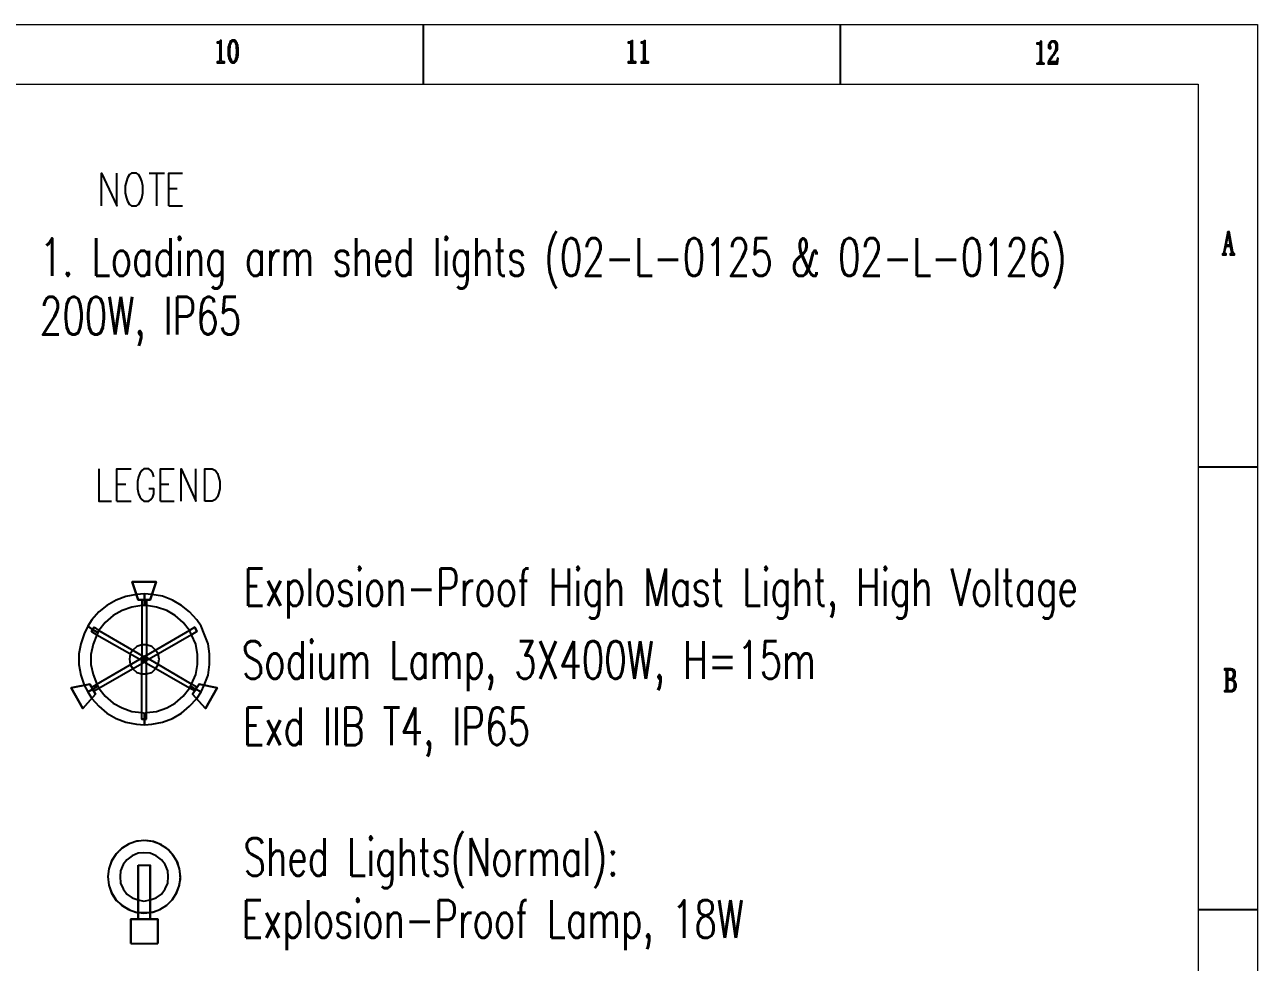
# Model space of a CAD drawing. Header units: inches. Extents: x 35 to 2894, y 23 to 617.
# Drawn here: x 668.2 to 875.1, y 459.4 to 616.8 of the extents above; entities that cross this region are included whole.
import ezdxf
from ezdxf.enums import TextEntityAlignment as Align

# ---------------------------------------------------------------- set-up
doc = ezdxf.new("R2010")
doc.units = ezdxf.units.IN
doc.header["$MEASUREMENT"] = 0
doc.layers.add('Layer 1', color=7, linetype='Continuous')
doc.layers.add('LGT1', color=7, linetype='Continuous')
doc.styles.add('HZTXT', font='simplexs.shx', dxfattribs={"width": 0.7, "bigfont": 'hztxt.shx'})

msp = doc.modelspace()

# ---------------------------------------------------------------- hatches: boundary and pattern name
at = {"layer": 'Layer 1'}
for points in [[(701.2, 614.22), (701.11, 614.22), (701.11, 614.14), (701.02, 614.05), (700.93, 613.96), (700.84, 613.96), (700.75, 613.87), (700.49, 613.87), (700.49, 613.78), (700.84, 613.78), (700.93, 613.69), (700.93, 610.67), (700.84, 610.67), (700.84, 610.58), (700.75, 610.58), (700.66, 610.58), (700.49, 610.58), (700.49, 610.4), (701.73, 610.4), (701.73, 610.58), (701.55, 610.58), (701.38, 610.58), (701.29, 610.67), (701.2, 610.76)], [(702.8, 614.05), (702.71, 614.05), (702.71, 613.96), (702.62, 613.87), (702.62, 613.69), (702.53, 613.6), (702.53, 613.51), (702.44, 613.42), (702.44, 613.16), (702.36, 613.07), (702.36, 611.56), (702.44, 611.38), (702.44, 611.29), (702.44, 611.11), (702.53, 611.02), (702.53, 610.93), (702.62, 610.84), (702.62, 610.76), (702.71, 610.67), (702.8, 610.58), (702.8, 610.49), (702.89, 610.49), (702.98, 610.4), (703.42, 610.4), (703.51, 610.49), (703.6, 610.58), (703.07, 610.58), (702.98, 610.67), (702.89, 610.76), (702.89, 610.84), (702.8, 611.02), (702.8, 611.11), (702.71, 611.2), (702.71, 611.56), (702.62, 611.65), (702.62, 612.89), (702.71, 612.98), (702.71, 613.42), (702.8, 613.51), (702.8, 613.69), (702.89, 613.87), (702.98, 613.96), (703.07, 614.05), (703.16, 614.05)], [(703.16, 614.22), (702.98, 614.22), (702.98, 614.14), (702.89, 614.14), (702.8, 614.05), (703.33, 614.05), (703.42, 613.96), (703.51, 613.96), (703.51, 613.87), (703.6, 613.69), (703.6, 613.6), (703.69, 613.51), (703.69, 612.8), (703.78, 612.71), (703.78, 612.62), (703.78, 612.45), (703.78, 611.91), (703.69, 611.82), (703.69, 611.29), (703.6, 611.2), (703.6, 611.02), (703.51, 610.84), (703.51, 610.76), (703.42, 610.67), (703.33, 610.58), (703.16, 610.58), (703.6, 610.58), (703.69, 610.67), (703.78, 610.76), (703.78, 610.93), (703.87, 611.02), (703.87, 611.2), (703.96, 611.29), (703.96, 611.56), (704.05, 611.65), (704.05, 612.98), (703.96, 613.07), (703.96, 613.42), (703.87, 613.51), (703.87, 613.69), (703.78, 613.78), (703.78, 613.87), (703.69, 613.96), (703.6, 614.05), (703.6, 614.14), (703.51, 614.14), (703.42, 614.22)], [(770.23, 614.22), (770.15, 614.14), (770.06, 614.05), (770.06, 613.96), (769.97, 613.96), (769.88, 613.96), (769.79, 613.87), (769.52, 613.87), (769.52, 613.78), (769.88, 613.78), (769.97, 613.69), (769.97, 610.58), (769.88, 610.58), (769.7, 610.58), (769.52, 610.58), (769.52, 610.4), (770.77, 610.4), (770.77, 610.58), (770.59, 610.58), (770.41, 610.58), (770.32, 610.67), (770.32, 610.76), (770.23, 610.93)], [(772.37, 614.22), (772.28, 614.14), (772.19, 614.05), (772.19, 613.96), (772.1, 613.96), (772.01, 613.96), (771.92, 613.87), (771.66, 613.87), (771.66, 613.78), (772.01, 613.78), (772.1, 613.69), (772.1, 610.58), (772.01, 610.58), (771.83, 610.58), (771.66, 610.58), (771.66, 610.4), (772.9, 610.4), (772.9, 610.58), (772.72, 610.58), (772.55, 610.58), (772.46, 610.67), (772.46, 610.76), (772.37, 610.93)], [(838.91, 614.05), (838.82, 614.05), (838.73, 613.96), (838.65, 613.87), (838.65, 613.78), (838.56, 613.78), (838.47, 613.69), (838.11, 613.69), (838.11, 613.6), (838.47, 613.6), (838.56, 613.51), (838.65, 613.34), (838.65, 610.67), (838.56, 610.49), (838.56, 610.4), (838.47, 610.4), (838.38, 610.4), (838.29, 610.31), (838.11, 610.31), (838.11, 610.22), (839.36, 610.22), (839.36, 610.31), (839.18, 610.31), (839.09, 610.4), (838.91, 610.4), (838.91, 610.49)], [(840.87, 614.05), (840.6, 614.05), (840.51, 613.96), (840.43, 613.96), (840.78, 613.96), (840.87, 613.96), (840.96, 613.87), (841.05, 613.87), (841.14, 613.78), (841.23, 613.69), (841.23, 613.6), (841.31, 613.42), (841.31, 612.8), (841.23, 612.71), (841.23, 612.45), (841.14, 612.36), (841.14, 612.27), (841.05, 612.18), (841.05, 612.09), (840.96, 612), (840.96, 611.91), (840.87, 611.82), (840.78, 611.73), (840.78, 611.65), (840.69, 611.56), (840.6, 611.47), (840.51, 611.38), (840.51, 611.29), (840.43, 611.2), (840.34, 611.11), (840.25, 611.02), (840.25, 610.93), (840.16, 610.84), (840.16, 610.76), (840.07, 610.67), (840.07, 610.58), (839.98, 610.49), (840.16, 610.58), (840.25, 610.58), (840.25, 610.67), (840.34, 610.76), (840.34, 610.84), (840.43, 610.93), (840.51, 611.11), (840.6, 611.2), (840.69, 611.29), (840.69, 611.38), (840.78, 611.47), (840.78, 611.56), (840.87, 611.65), (840.96, 611.73), (841.05, 611.82), (841.05, 611.91), (841.14, 612), (841.23, 612.09), (841.31, 612.18), (841.31, 612.27), (841.4, 612.36), (841.49, 612.45), (841.49, 612.53), (841.58, 612.62), (841.58, 613.51), (841.49, 613.6), (841.49, 613.69), (841.4, 613.78), (841.4, 613.87), (841.31, 613.87), (841.31, 613.96), (841.23, 613.96), (841.14, 614.05)], [(840.43, 613.96), (840.34, 613.87), (840.34, 613.78), (840.25, 613.78), (840.25, 613.69), (840.16, 613.6), (840.16, 613.51), (840.07, 613.42), (840.07, 612.89), (840.16, 612.8), (840.43, 612.8), (840.43, 612.89), (840.43, 613.07), (840.34, 613.16), (840.34, 613.42), (840.34, 613.51), (840.34, 613.6), (840.43, 613.69), (840.43, 613.78), (840.51, 613.78), (840.51, 613.87), (840.6, 613.87), (840.69, 613.96), (840.78, 613.96)], [(841.67, 611.2), (841.58, 611.2), (841.58, 611.11), (841.49, 611.02), (841.49, 610.76), (841.4, 610.67), (841.31, 610.58), (840.16, 610.58), (839.98, 610.49), (839.98, 610.22), (841.58, 610.22)], [(870.14, 582.02), (869.52, 578.64), (869.52, 578.46), (869.43, 578.46), (869.43, 578.37), (869.34, 578.37), (869.25, 578.37), (869.25, 578.2), (869.87, 578.2), (869.87, 578.37), (869.78, 578.37), (869.69, 578.46), (869.69, 578.82), (869.87, 579.62), (870.58, 579.62), (869.87, 579.8), (870.23, 581.66)], [(870.41, 582.11), (870.14, 582.02), (870.23, 581.66), (870.58, 579.8), (869.87, 579.8), (870.58, 579.62), (870.76, 578.64), (870.76, 578.37), (870.67, 578.37), (870.58, 578.37), (870.58, 578.2), (871.29, 578.2), (871.29, 578.37), (871.21, 578.37), (871.12, 578.46), (871.03, 578.64)], [(870.58, 508.72), (869.6, 508.72), (869.6, 508.54), (870.76, 508.54), (870.76, 508.45), (870.85, 508.45), (870.94, 508.36), (871.03, 508.36), (871.03, 508.27), (871.03, 508.18), (871.12, 508.09), (871.12, 507.56), (871.03, 507.47), (871.03, 507.29), (870.94, 507.2), (870.94, 507.11), (870.85, 507.11), (870.76, 507.03), (870.14, 507.03), (870.85, 506.94), (871.03, 507.03), (871.12, 507.03), (871.12, 507.11), (871.21, 507.2), (871.29, 507.2), (871.29, 507.29), (871.29, 507.38), (871.38, 507.47), (871.38, 508.27), (871.29, 508.36), (871.29, 508.45), (871.21, 508.45), (871.21, 508.54), (871.12, 508.54), (871.03, 508.63), (870.85, 508.63), (870.67, 508.72)], [(869.78, 508.54), (869.87, 508.54), (869.87, 508.45), (869.87, 505.07), (869.78, 504.98), (870.32, 504.98), (870.23, 505.07), (870.14, 505.16), (870.14, 506.85), (870.58, 506.85), (871.03, 506.94), (870.85, 506.94), (870.14, 507.03), (870.14, 508.36), (870.23, 508.54), (870.49, 508.54)], [(871.03, 506.94), (870.58, 506.85), (870.85, 506.85), (870.85, 506.76), (870.94, 506.76), (871.03, 506.67), (871.12, 506.67), (871.12, 506.58), (871.12, 506.49), (871.21, 506.4), (871.21, 505.42), (871.12, 505.33), (871.12, 505.25), (871.03, 505.25), (871.03, 505.16), (870.94, 505.16), (870.85, 505.07), (870.76, 504.98), (869.6, 504.98), (869.6, 504.89), (870.94, 504.89), (871.03, 504.98), (871.12, 504.98), (871.21, 505.07), (871.29, 505.16), (871.38, 505.25), (871.47, 505.33), (871.47, 505.51), (871.56, 505.6), (871.56, 506.05), (871.47, 506.22), (871.47, 506.4), (871.38, 506.49), (871.38, 506.58), (871.29, 506.67), (871.21, 506.76), (871.12, 506.76), (871.12, 506.85)]]:
    msp.add_hatch(color=0, dxfattribs=at).paths.add_polyline_path(points)

# ---------------------------------------------------------------- linework, layer by layer
at = {"layer": 'Layer 1', "color": 5, "lineweight": 15}
msp.add_lwpolyline([(35.05, 616.81), (875.12, 616.81), (875.12, 22.8), (35.05, 22.8), (35.05, 616.81)], dxfattribs=at)
at = {"layer": 'Layer 1', "color": 0, "lineweight": -3}
for points in [[(735.09, 616.81), (735.09, 606.84)], [(805.11, 616.81), (805.11, 606.84)], [(701.2, 614.22), (701.11, 614.22), (701.11, 614.14), (701.02, 614.05), (700.93, 613.96), (700.84, 613.96), (700.75, 613.87), (700.49, 613.87), (700.49, 613.78), (700.84, 613.78), (700.93, 613.69), (700.93, 610.67), (700.84, 610.67), (700.84, 610.58), (700.75, 610.58), (700.66, 610.58), (700.49, 610.58), (700.49, 610.4), (701.73, 610.4), (701.73, 610.58), (701.55, 610.58), (701.38, 610.58), (701.29, 610.67), (701.2, 610.76), (701.2, 614.22)], [(702.8, 614.05), (702.71, 614.05), (702.71, 613.96), (702.62, 613.87), (702.62, 613.69), (702.53, 613.6), (702.53, 613.51), (702.44, 613.42), (702.44, 613.16), (702.36, 613.07), (702.36, 611.56), (702.44, 611.38), (702.44, 611.29), (702.44, 611.11), (702.53, 611.02), (702.53, 610.93), (702.62, 610.84), (702.62, 610.76), (702.71, 610.67), (702.8, 610.58), (702.8, 610.49), (702.89, 610.49), (702.98, 610.4), (703.42, 610.4), (703.51, 610.49), (703.6, 610.58), (703.07, 610.58), (702.98, 610.67), (702.89, 610.76), (702.89, 610.84), (702.8, 611.02), (702.8, 611.11), (702.71, 611.2), (702.71, 611.56), (702.62, 611.65), (702.62, 612.89), (702.71, 612.98), (702.71, 613.42), (702.8, 613.51), (702.8, 613.69), (702.89, 613.87), (702.98, 613.96), (703.07, 614.05), (703.16, 614.05), (702.8, 614.05)], [(703.16, 614.22), (702.98, 614.22), (702.98, 614.14), (702.89, 614.14), (702.8, 614.05), (703.33, 614.05), (703.42, 613.96), (703.51, 613.96), (703.51, 613.87), (703.6, 613.69), (703.6, 613.6), (703.69, 613.51), (703.69, 612.8), (703.78, 612.71), (703.78, 612.62), (703.78, 612.45), (703.78, 611.91), (703.69, 611.82), (703.69, 611.29), (703.6, 611.2), (703.6, 611.02), (703.51, 610.84), (703.51, 610.76), (703.42, 610.67), (703.33, 610.58), (703.16, 610.58), (703.6, 610.58), (703.69, 610.67), (703.78, 610.76), (703.78, 610.93), (703.87, 611.02), (703.87, 611.2), (703.96, 611.29), (703.96, 611.56), (704.05, 611.65), (704.05, 612.98), (703.96, 613.07), (703.96, 613.42), (703.87, 613.51), (703.87, 613.69), (703.78, 613.78), (703.78, 613.87), (703.69, 613.96), (703.6, 614.05), (703.6, 614.14), (703.51, 614.14), (703.42, 614.22), (703.16, 614.22)], [(770.23, 614.22), (770.15, 614.14), (770.06, 614.05), (770.06, 613.96), (769.97, 613.96), (769.88, 613.96), (769.79, 613.87), (769.52, 613.87), (769.52, 613.78), (769.88, 613.78), (769.97, 613.69), (769.97, 610.58), (769.88, 610.58), (769.7, 610.58), (769.52, 610.58), (769.52, 610.4), (770.77, 610.4), (770.77, 610.58), (770.59, 610.58), (770.41, 610.58), (770.32, 610.67), (770.32, 610.76), (770.23, 610.93), (770.23, 614.22)], [(772.37, 614.22), (772.28, 614.14), (772.19, 614.05), (772.19, 613.96), (772.1, 613.96), (772.01, 613.96), (771.92, 613.87), (771.66, 613.87), (771.66, 613.78), (772.01, 613.78), (772.1, 613.69), (772.1, 610.58), (772.01, 610.58), (771.83, 610.58), (771.66, 610.58), (771.66, 610.4), (772.9, 610.4), (772.9, 610.58), (772.72, 610.58), (772.55, 610.58), (772.46, 610.67), (772.46, 610.76), (772.37, 610.93), (772.37, 614.22)], [(838.91, 614.05), (838.82, 614.05), (838.73, 613.96), (838.65, 613.87), (838.65, 613.78), (838.56, 613.78), (838.47, 613.69), (838.11, 613.69), (838.11, 613.6), (838.47, 613.6), (838.56, 613.51), (838.65, 613.34), (838.65, 610.67), (838.56, 610.49), (838.56, 610.4), (838.47, 610.4), (838.38, 610.4), (838.29, 610.31), (838.11, 610.31), (838.11, 610.22), (839.36, 610.22), (839.36, 610.31), (839.18, 610.31), (839.09, 610.4), (838.91, 610.4), (838.91, 610.49), (838.91, 614.05)], [(840.87, 614.05), (840.6, 614.05), (840.51, 613.96), (840.43, 613.96), (840.78, 613.96), (840.87, 613.96), (840.96, 613.87), (841.05, 613.87), (841.14, 613.78), (841.23, 613.69), (841.23, 613.6), (841.31, 613.42), (841.31, 612.8), (841.23, 612.71), (841.23, 612.45), (841.14, 612.36), (841.14, 612.27), (841.05, 612.18), (841.05, 612.09), (840.96, 612), (840.96, 611.91), (840.87, 611.82), (840.78, 611.73), (840.78, 611.65), (840.69, 611.56), (840.6, 611.47), (840.51, 611.38), (840.51, 611.29), (840.43, 611.2), (840.34, 611.11), (840.25, 611.02), (840.25, 610.93), (840.16, 610.84), (840.16, 610.76), (840.07, 610.67), (840.07, 610.58), (839.98, 610.49), (840.16, 610.58), (840.25, 610.58), (840.25, 610.67), (840.34, 610.76), (840.34, 610.84), (840.43, 610.93), (840.51, 611.11), (840.6, 611.2), (840.69, 611.29), (840.69, 611.38), (840.78, 611.47), (840.78, 611.56), (840.87, 611.65), (840.96, 611.73), (841.05, 611.82), (841.05, 611.91), (841.14, 612), (841.23, 612.09), (841.31, 612.18), (841.31, 612.27), (841.4, 612.36), (841.49, 612.45), (841.49, 612.53), (841.58, 612.62), (841.58, 613.51), (841.49, 613.6), (841.49, 613.69), (841.4, 613.78), (841.4, 613.87), (841.31, 613.87), (841.31, 613.96), (841.23, 613.96), (841.14, 614.05), (840.87, 614.05)], [(840.43, 613.96), (840.34, 613.87), (840.34, 613.78), (840.25, 613.78), (840.25, 613.69), (840.16, 613.6), (840.16, 613.51), (840.07, 613.42), (840.07, 612.89), (840.16, 612.8), (840.43, 612.8), (840.43, 612.89), (840.43, 613.07), (840.34, 613.16), (840.34, 613.42), (840.34, 613.51), (840.34, 613.6), (840.43, 613.69), (840.43, 613.78), (840.51, 613.78), (840.51, 613.87), (840.6, 613.87), (840.69, 613.96), (840.78, 613.96), (840.43, 613.96)], [(841.67, 611.2), (841.58, 611.2), (841.58, 611.11), (841.49, 611.02), (841.49, 610.76), (841.4, 610.67), (841.31, 610.58), (840.16, 610.58), (839.98, 610.49), (839.98, 610.22), (841.58, 610.22), (841.67, 611.2)], [(681.08, 586.38), (681.08, 591.89), (683.66, 586.38), (683.66, 591.89)], [(686.15, 591.89), (685.79, 591.63), (685.44, 591.09), (685.26, 590.56), (685.08, 589.76), (685.08, 588.51), (685.26, 587.71), (685.44, 587.18), (685.79, 586.64), (686.15, 586.38), (686.95, 586.38), (687.31, 586.64), (687.66, 587.18), (687.84, 587.71), (688.02, 588.51), (688.02, 589.76), (687.84, 590.56), (687.66, 591.09), (687.31, 591.63), (686.95, 591.89), (686.15, 591.89)], [(689.09, 591.89), (691.66, 591.89)], [(690.33, 591.89), (690.33, 586.38)], [(692.38, 586.38), (692.38, 591.89), (694.69, 591.89)], [(692.38, 589.31), (693.8, 589.31)], [(692.38, 586.38), (694.69, 586.38)], [(870.14, 582.02), (869.52, 578.64), (869.52, 578.46), (869.43, 578.46), (869.43, 578.37), (869.34, 578.37), (869.25, 578.37), (869.25, 578.2), (869.87, 578.2), (869.87, 578.37), (869.78, 578.37), (869.69, 578.46), (869.69, 578.82), (869.87, 579.62), (870.58, 579.62), (869.87, 579.8), (870.23, 581.66), (870.14, 582.02)], [(870.41, 582.11), (870.14, 582.02), (870.23, 581.66), (870.58, 579.8), (869.87, 579.8), (870.58, 579.62), (870.76, 578.64), (870.76, 578.37), (870.67, 578.37), (870.58, 578.37), (870.58, 578.2), (871.29, 578.2), (871.29, 578.37), (871.21, 578.37), (871.12, 578.46), (871.03, 578.64), (870.41, 582.11)], [(680.65, 542.26), (680.65, 536.83), (682.78, 536.83)], [(683.67, 536.83), (683.67, 542.26), (686.08, 542.26)], [(689.9, 540.93), (689.72, 541.46), (689.37, 541.99), (689.01, 542.26), (688.21, 542.26), (687.85, 541.99), (687.5, 541.46), (687.32, 540.93), (687.14, 540.13), (687.14, 538.88), (687.32, 538.08), (687.5, 537.55), (687.85, 537.1), (688.21, 536.83), (689.01, 536.83), (689.37, 537.1), (689.72, 537.55), (689.9, 538.08), (689.9, 538.88), (689.01, 538.88)], [(690.97, 536.83), (690.97, 542.26), (693.28, 542.26)], [(694.44, 536.83), (694.44, 542.26), (696.93, 536.83), (696.93, 542.26)], [(698.44, 536.83), (698.44, 542.26), (699.69, 542.26), (700.22, 541.99), (700.58, 541.46), (700.75, 540.93), (700.93, 540.13), (700.93, 538.88), (700.75, 538.08), (700.58, 537.55), (700.22, 537.1), (699.69, 536.83), (698.44, 536.83)], [(865.16, 542.61), (875.12, 542.61)], [(683.67, 539.68), (685.19, 539.68)], [(690.97, 539.68), (692.39, 539.68)], [(683.67, 536.83), (686.08, 536.83)], [(690.97, 536.83), (693.28, 536.83)], [(870.58, 508.72), (869.6, 508.72), (869.6, 508.54), (870.76, 508.54), (870.76, 508.45), (870.85, 508.45), (870.94, 508.36), (871.03, 508.36), (871.03, 508.27), (871.03, 508.18), (871.12, 508.09), (871.12, 507.56), (871.03, 507.47), (871.03, 507.29), (870.94, 507.2), (870.94, 507.11), (870.85, 507.11), (870.76, 507.03), (870.14, 507.03), (870.85, 506.94), (871.03, 507.03), (871.12, 507.03), (871.12, 507.11), (871.21, 507.2), (871.29, 507.2), (871.29, 507.29), (871.29, 507.38), (871.38, 507.47), (871.38, 508.27), (871.29, 508.36), (871.29, 508.45), (871.21, 508.45), (871.21, 508.54), (871.12, 508.54), (871.03, 508.63), (870.85, 508.63), (870.67, 508.72), (870.58, 508.72)], [(869.78, 508.54), (869.87, 508.54), (869.87, 508.45), (869.87, 505.07), (869.78, 504.98), (870.32, 504.98), (870.23, 505.07), (870.14, 505.16), (870.14, 506.85), (870.58, 506.85), (871.03, 506.94), (870.85, 506.94), (870.14, 507.03), (870.14, 508.36), (870.23, 508.54), (870.49, 508.54), (869.78, 508.54)], [(871.03, 506.94), (870.58, 506.85), (870.85, 506.85), (870.85, 506.76), (870.94, 506.76), (871.03, 506.67), (871.12, 506.67), (871.12, 506.58), (871.12, 506.49), (871.21, 506.4), (871.21, 505.42), (871.12, 505.33), (871.12, 505.25), (871.03, 505.25), (871.03, 505.16), (870.94, 505.16), (870.85, 505.07), (870.76, 504.98), (869.6, 504.98), (869.6, 504.89), (870.94, 504.89), (871.03, 504.98), (871.12, 504.98), (871.21, 505.07), (871.29, 505.16), (871.38, 505.25), (871.47, 505.33), (871.47, 505.51), (871.56, 505.6), (871.56, 506.05), (871.47, 506.22), (871.47, 506.4), (871.38, 506.49), (871.38, 506.58), (871.29, 506.67), (871.21, 506.76), (871.12, 506.76), (871.12, 506.85), (871.03, 506.94)], [(865.16, 468.33), (875.12, 468.33)]]:
    msp.add_lwpolyline(points, dxfattribs=at)
at = {"layer": 'Layer 1', "lineweight": 0}
for points in [[(701.2, 614.22), (701.11, 614.22), (701.11, 614.14), (701.02, 614.05), (700.93, 613.96), (700.84, 613.96), (700.75, 613.87), (700.49, 613.87), (700.49, 613.78), (700.84, 613.78), (700.93, 613.69), (700.93, 610.67), (700.84, 610.67), (700.84, 610.58), (700.75, 610.58), (700.66, 610.58), (700.49, 610.58), (700.49, 610.4), (701.73, 610.4), (701.73, 610.58), (701.55, 610.58), (701.38, 610.58), (701.29, 610.67), (701.2, 610.76), (701.2, 614.22)], [(702.8, 614.05), (702.71, 614.05), (702.71, 613.96), (702.62, 613.87), (702.62, 613.69), (702.53, 613.6), (702.53, 613.51), (702.44, 613.42), (702.44, 613.16), (702.36, 613.07), (702.36, 611.56), (702.44, 611.38), (702.44, 611.29), (702.44, 611.11), (702.53, 611.02), (702.53, 610.93), (702.62, 610.84), (702.62, 610.76), (702.71, 610.67), (702.8, 610.58), (702.8, 610.49), (702.89, 610.49), (702.98, 610.4), (703.42, 610.4), (703.51, 610.49), (703.6, 610.58), (703.07, 610.58), (702.98, 610.67), (702.89, 610.76), (702.89, 610.84), (702.8, 611.02), (702.8, 611.11), (702.71, 611.2), (702.71, 611.56), (702.62, 611.65), (702.62, 612.89), (702.71, 612.98), (702.71, 613.42), (702.8, 613.51), (702.8, 613.69), (702.89, 613.87), (702.98, 613.96), (703.07, 614.05), (703.16, 614.05), (702.8, 614.05)], [(703.16, 614.22), (702.98, 614.22), (702.98, 614.14), (702.89, 614.14), (702.8, 614.05), (703.33, 614.05), (703.42, 613.96), (703.51, 613.96), (703.51, 613.87), (703.6, 613.69), (703.6, 613.6), (703.69, 613.51), (703.69, 612.8), (703.78, 612.71), (703.78, 612.62), (703.78, 612.45), (703.78, 611.91), (703.69, 611.82), (703.69, 611.29), (703.6, 611.2), (703.6, 611.02), (703.51, 610.84), (703.51, 610.76), (703.42, 610.67), (703.33, 610.58), (703.16, 610.58), (703.6, 610.58), (703.69, 610.67), (703.78, 610.76), (703.78, 610.93), (703.87, 611.02), (703.87, 611.2), (703.96, 611.29), (703.96, 611.56), (704.05, 611.65), (704.05, 612.98), (703.96, 613.07), (703.96, 613.42), (703.87, 613.51), (703.87, 613.69), (703.78, 613.78), (703.78, 613.87), (703.69, 613.96), (703.6, 614.05), (703.6, 614.14), (703.51, 614.14), (703.42, 614.22), (703.16, 614.22)], [(770.23, 614.22), (770.15, 614.14), (770.06, 614.05), (770.06, 613.96), (769.97, 613.96), (769.88, 613.96), (769.79, 613.87), (769.52, 613.87), (769.52, 613.78), (769.88, 613.78), (769.97, 613.69), (769.97, 610.58), (769.88, 610.58), (769.7, 610.58), (769.52, 610.58), (769.52, 610.4), (770.77, 610.4), (770.77, 610.58), (770.59, 610.58), (770.41, 610.58), (770.32, 610.67), (770.32, 610.76), (770.23, 610.93), (770.23, 614.22)], [(772.37, 614.22), (772.28, 614.14), (772.19, 614.05), (772.19, 613.96), (772.1, 613.96), (772.01, 613.96), (771.92, 613.87), (771.66, 613.87), (771.66, 613.78), (772.01, 613.78), (772.1, 613.69), (772.1, 610.58), (772.01, 610.58), (771.83, 610.58), (771.66, 610.58), (771.66, 610.4), (772.9, 610.4), (772.9, 610.58), (772.72, 610.58), (772.55, 610.58), (772.46, 610.67), (772.46, 610.76), (772.37, 610.93), (772.37, 614.22)], [(838.91, 614.05), (838.82, 614.05), (838.73, 613.96), (838.65, 613.87), (838.65, 613.78), (838.56, 613.78), (838.47, 613.69), (838.11, 613.69), (838.11, 613.6), (838.47, 613.6), (838.56, 613.51), (838.65, 613.34), (838.65, 610.67), (838.56, 610.49), (838.56, 610.4), (838.47, 610.4), (838.38, 610.4), (838.29, 610.31), (838.11, 610.31), (838.11, 610.22), (839.36, 610.22), (839.36, 610.31), (839.18, 610.31), (839.09, 610.4), (838.91, 610.4), (838.91, 610.49), (838.91, 614.05)], [(840.87, 614.05), (840.6, 614.05), (840.51, 613.96), (840.43, 613.96), (840.78, 613.96), (840.87, 613.96), (840.96, 613.87), (841.05, 613.87), (841.14, 613.78), (841.23, 613.69), (841.23, 613.6), (841.31, 613.42), (841.31, 612.8), (841.23, 612.71), (841.23, 612.45), (841.14, 612.36), (841.14, 612.27), (841.05, 612.18), (841.05, 612.09), (840.96, 612), (840.96, 611.91), (840.87, 611.82), (840.78, 611.73), (840.78, 611.65), (840.69, 611.56), (840.6, 611.47), (840.51, 611.38), (840.51, 611.29), (840.43, 611.2), (840.34, 611.11), (840.25, 611.02), (840.25, 610.93), (840.16, 610.84), (840.16, 610.76), (840.07, 610.67), (840.07, 610.58), (839.98, 610.49), (840.16, 610.58), (840.25, 610.58), (840.25, 610.67), (840.34, 610.76), (840.34, 610.84), (840.43, 610.93), (840.51, 611.11), (840.6, 611.2), (840.69, 611.29), (840.69, 611.38), (840.78, 611.47), (840.78, 611.56), (840.87, 611.65), (840.96, 611.73), (841.05, 611.82), (841.05, 611.91), (841.14, 612), (841.23, 612.09), (841.31, 612.18), (841.31, 612.27), (841.4, 612.36), (841.49, 612.45), (841.49, 612.53), (841.58, 612.62), (841.58, 613.51), (841.49, 613.6), (841.49, 613.69), (841.4, 613.78), (841.4, 613.87), (841.31, 613.87), (841.31, 613.96), (841.23, 613.96), (841.14, 614.05), (840.87, 614.05)], [(840.43, 613.96), (840.34, 613.87), (840.34, 613.78), (840.25, 613.78), (840.25, 613.69), (840.16, 613.6), (840.16, 613.51), (840.07, 613.42), (840.07, 612.89), (840.16, 612.8), (840.43, 612.8), (840.43, 612.89), (840.43, 613.07), (840.34, 613.16), (840.34, 613.42), (840.34, 613.51), (840.34, 613.6), (840.43, 613.69), (840.43, 613.78), (840.51, 613.78), (840.51, 613.87), (840.6, 613.87), (840.69, 613.96), (840.78, 613.96), (840.43, 613.96)], [(841.67, 611.2), (841.58, 611.2), (841.58, 611.11), (841.49, 611.02), (841.49, 610.76), (841.4, 610.67), (841.31, 610.58), (840.16, 610.58), (839.98, 610.49), (839.98, 610.22), (841.58, 610.22), (841.67, 611.2)], [(870.14, 582.02), (869.52, 578.64), (869.52, 578.46), (869.43, 578.46), (869.43, 578.37), (869.34, 578.37), (869.25, 578.37), (869.25, 578.2), (869.87, 578.2), (869.87, 578.37), (869.78, 578.37), (869.69, 578.46), (869.69, 578.82), (869.87, 579.62), (870.58, 579.62), (869.87, 579.8), (870.23, 581.66), (870.14, 582.02)], [(870.41, 582.11), (870.14, 582.02), (870.23, 581.66), (870.58, 579.8), (869.87, 579.8), (870.58, 579.62), (870.76, 578.64), (870.76, 578.37), (870.67, 578.37), (870.58, 578.37), (870.58, 578.2), (871.29, 578.2), (871.29, 578.37), (871.21, 578.37), (871.12, 578.46), (871.03, 578.64), (870.41, 582.11)], [(870.58, 508.72), (869.6, 508.72), (869.6, 508.54), (870.76, 508.54), (870.76, 508.45), (870.85, 508.45), (870.94, 508.36), (871.03, 508.36), (871.03, 508.27), (871.03, 508.18), (871.12, 508.09), (871.12, 507.56), (871.03, 507.47), (871.03, 507.29), (870.94, 507.2), (870.94, 507.11), (870.85, 507.11), (870.76, 507.03), (870.14, 507.03), (870.85, 506.94), (871.03, 507.03), (871.12, 507.03), (871.12, 507.11), (871.21, 507.2), (871.29, 507.2), (871.29, 507.29), (871.29, 507.38), (871.38, 507.47), (871.38, 508.27), (871.29, 508.36), (871.29, 508.45), (871.21, 508.45), (871.21, 508.54), (871.12, 508.54), (871.03, 508.63), (870.85, 508.63), (870.67, 508.72), (870.58, 508.72)], [(869.78, 508.54), (869.87, 508.54), (869.87, 508.45), (869.87, 505.07), (869.78, 504.98), (870.32, 504.98), (870.23, 505.07), (870.14, 505.16), (870.14, 506.85), (870.58, 506.85), (871.03, 506.94), (870.85, 506.94), (870.14, 507.03), (870.14, 508.36), (870.23, 508.54), (870.49, 508.54), (869.78, 508.54)], [(871.03, 506.94), (870.58, 506.85), (870.85, 506.85), (870.85, 506.76), (870.94, 506.76), (871.03, 506.67), (871.12, 506.67), (871.12, 506.58), (871.12, 506.49), (871.21, 506.4), (871.21, 505.42), (871.12, 505.33), (871.12, 505.25), (871.03, 505.25), (871.03, 505.16), (870.94, 505.16), (870.85, 505.07), (870.76, 504.98), (869.6, 504.98), (869.6, 504.89), (870.94, 504.89), (871.03, 504.98), (871.12, 504.98), (871.21, 505.07), (871.29, 505.16), (871.38, 505.25), (871.47, 505.33), (871.47, 505.51), (871.56, 505.6), (871.56, 506.05), (871.47, 506.22), (871.47, 506.4), (871.38, 506.49), (871.38, 506.58), (871.29, 506.67), (871.21, 506.76), (871.12, 506.76), (871.12, 506.85), (871.03, 506.94)]]:
    msp.add_lwpolyline(points, dxfattribs=at)
at = {"layer": 'Layer 1', "color": 0, "lineweight": 9}
msp.add_lwpolyline([(45.01, 606.84), (865.16, 606.84), (865.16, 32.77), (45.01, 32.77), (45.01, 606.84)], dxfattribs=at)
at = {"layer": 'Layer 1', "color": 1, "lineweight": -3}
for points in [[(686.97, 521.18), (685.19, 520.82), (683.58, 520.2), (681.98, 519.31), (680.65, 518.24), (679.49, 516.91)], [(688.3, 521.27), (686.97, 521.18)], [(687.85, 520.29), (687.85, 510.32)], [(689.54, 521.18), (688.3, 521.27)], [(688.65, 520.29), (688.65, 510.32)], [(697.11, 516.91), (695.86, 518.24), (694.53, 519.31), (693.01, 520.2), (691.32, 520.91), (689.54, 521.18)], [(688.3, 519.31), (687.85, 519.31), (686.16, 519.04), (684.56, 518.51), (683.05, 517.62), (681.72, 516.46), (680.65, 515.13), (680.47, 514.77)], [(696.04, 514.77), (695.86, 515.13), (694.79, 516.46), (693.46, 517.62), (692.04, 518.51), (690.35, 519.04), (688.65, 519.31), (688.3, 519.31)], [(678.78, 515.84), (678.16, 514.59)], [(679.49, 516.91), (678.78, 515.84)], [(679.85, 515.66), (680.65, 515.13), (687.85, 510.95), (688.48, 510.68)], [(696.75, 515.66), (695.86, 515.13), (688.65, 510.95), (688.03, 510.68)], [(697.82, 515.84), (697.11, 516.91)], [(698.35, 514.59), (697.82, 515.84)], [(678.16, 514.59), (677.62, 512.9), (677.27, 511.21), (677.27, 509.43), (677.62, 507.65), (678.16, 505.96)], [(680.47, 514.77), (680.29, 514.41), (679.67, 512.81), (679.31, 511.12), (679.31, 509.43), (679.67, 507.74), (680.29, 506.14), (680.47, 505.79)], [(679.4, 514.95), (680.29, 514.41), (687.5, 510.32), (688.03, 509.97)], [(697.11, 514.95), (696.22, 514.41), (689.1, 510.32), (688.48, 509.97)], [(696.04, 505.79), (696.22, 506.14), (696.93, 507.74), (697.2, 509.43), (697.2, 511.12), (696.93, 512.81), (696.22, 514.41), (696.04, 514.77)], [(698.35, 505.96), (698.98, 507.65), (699.24, 509.43), (699.24, 511.21), (698.98, 512.9), (698.35, 514.59)], [(690.79, 510.32), (690.61, 511.21), (690.17, 511.84), (689.54, 512.46), (688.65, 512.73), (687.85, 512.73), (687.05, 512.46), (686.34, 511.84), (685.9, 511.21), (685.81, 510.32), (685.9, 509.43), (686.34, 508.72), (687.05, 508.1), (687.85, 507.83), (688.65, 507.83), (689.54, 508.1), (690.17, 508.72), (690.61, 509.43), (690.79, 510.32)], [(685.9, 511.21), (685.81, 510.32), (685.9, 509.43)], [(686.34, 511.84), (685.9, 511.21)], [(687.85, 512.73), (687.05, 512.46), (686.34, 511.84)], [(688.65, 512.73), (687.85, 512.73)], [(690.17, 511.84), (689.54, 512.46), (688.65, 512.73)], [(690.61, 511.21), (690.17, 511.84)], [(690.61, 509.43), (690.79, 510.32), (690.61, 511.21)], [(679.4, 505.61), (680.29, 506.14), (687.5, 510.32), (688.03, 510.68)], [(679.85, 504.99), (680.65, 505.43), (687.85, 509.61), (688.48, 509.97)], [(685.9, 509.43), (686.34, 508.72)], [(688.74, 510.32), (688.65, 510.68), (688.3, 510.77), (687.94, 510.68), (687.77, 510.32), (687.94, 509.97), (688.3, 509.79), (688.65, 509.97), (688.74, 510.32), (688.65, 510.68), (688.3, 510.77), (687.94, 510.68), (687.77, 510.32), (687.94, 509.97), (688.3, 509.79), (688.65, 509.97), (688.74, 510.32)], [(687.85, 500.27), (687.85, 510.32)], [(696.75, 504.99), (695.86, 505.43), (688.65, 509.61), (688.03, 509.97)], [(697.11, 505.61), (696.22, 506.14), (689.1, 510.32), (688.48, 510.68)], [(688.65, 500.27), (688.65, 510.32)], [(690.17, 508.72), (690.61, 509.43)], [(686.34, 508.72), (687.05, 508.1), (687.85, 507.83)], [(687.85, 507.83), (688.3, 507.83)], [(688.3, 507.83), (688.65, 507.83)], [(688.65, 507.83), (689.54, 508.1), (690.17, 508.72)], [(678.16, 505.96), (678.78, 504.81)], [(680.47, 505.79), (680.65, 505.43), (681.72, 504.1), (683.05, 502.94), (684.56, 502.14), (686.16, 501.52), (687.85, 501.34), (688.3, 501.25)], [(688.3, 501.25), (688.65, 501.34), (690.35, 501.52), (692.04, 502.14), (693.46, 502.94), (694.79, 504.1), (695.86, 505.43), (696.04, 505.79)], [(697.82, 504.81), (696.93, 505.25), (696.13, 505.79), (696.04, 505.79), (697.82, 504.81), (696.93, 505.25), (696.13, 505.79), (696.04, 505.79), (697.82, 504.81)], [(697.82, 504.81), (698.35, 505.96)], [(678.78, 504.81), (679.49, 503.74)], [(679.49, 503.74), (680.65, 502.41), (681.98, 501.25), (683.58, 500.36), (685.19, 499.74), (686.97, 499.38)], [(689.54, 499.38), (691.32, 499.74), (693.01, 500.36), (694.53, 501.25), (695.86, 502.41), (697.11, 503.74)], [(697.11, 503.74), (697.82, 504.81)], [(686.97, 499.38), (688.3, 499.29)], [(688.3, 499.29), (689.54, 499.38)], [(694.35, 473.37), (694.26, 474.79), (693.9, 476.13), (693.19, 477.29), (692.3, 478.35), (691.15, 479.15), (689.81, 479.69), (688.48, 479.87), (687.05, 479.78), (685.72, 479.33), (684.56, 478.62), (683.58, 477.64), (682.78, 476.48), (682.34, 475.15), (682.16, 473.82)], [(694.35, 473.82), (694.17, 475.15), (693.73, 476.4), (693.01, 477.55), (692.04, 478.53), (690.88, 479.24), (689.63, 479.69), (688.21, 479.87), (686.88, 479.69), (685.63, 479.24), (684.47, 478.53), (683.5, 477.55), (682.78, 476.4), (682.34, 475.15), (682.16, 473.82), (682.34, 472.39), (682.78, 471.15), (683.5, 469.99), (684.47, 469.01), (685.63, 468.3), (686.88, 467.86), (688.21, 467.68), (689.63, 467.86), (690.88, 468.3), (692.04, 469.01), (693.01, 469.99), (693.73, 471.15), (694.17, 472.39), (694.35, 473.82)], [(692.3, 473.82), (692.21, 474.79), (691.77, 475.86), (691.15, 476.66), (690.26, 477.29), (689.28, 477.73), (688.21, 477.82), (687.23, 477.73), (686.25, 477.29), (685.36, 476.66), (684.74, 475.86), (684.3, 474.79), (684.21, 473.82), (684.3, 472.75), (684.74, 471.77), (685.36, 470.88), (686.25, 470.26), (687.23, 469.9), (688.21, 469.72), (689.28, 469.9), (690.26, 470.26), (691.15, 470.88), (691.77, 471.77), (692.21, 472.75), (692.3, 473.82)], [(687.23, 475.77), (687.23, 466.7)], [(689.28, 466.7), (687.23, 466.7), (687.23, 475.77)], [(689.28, 466.7), (689.28, 475.77), (689.28, 467.32), (689.28, 466.7), (687.23, 466.7)], [(687.23, 475.77), (689.28, 475.77)], [(687.23, 475.77), (689.28, 475.77)], [(682.16, 473.82), (682.34, 472.39), (682.78, 471.06), (683.58, 469.81), (684.65, 468.92), (685.9, 468.21), (687.23, 467.77)], [(689.72, 467.86), (690.88, 468.3), (692.04, 469.01), (692.93, 469.9), (693.64, 470.97), (694.08, 472.13), (694.35, 473.37)], [(689.72, 467.86), (689.28, 467.77), (687.23, 467.77)], [(685.99, 462.61), (685.99, 466.7), (690.52, 466.7), (690.52, 462.61)], [(685.99, 466.7), (685.99, 462.61)], [(690.52, 466.7), (685.99, 466.7)], [(690.52, 462.61), (690.52, 466.7)], [(685.99, 462.61), (690.52, 462.61)], [(685.99, 462.61), (690.52, 462.61)]]:
    msp.add_lwpolyline(points, dxfattribs=at)
for points, knots in [([(687.23, 520.29), (687.23, 520.29), (686.25, 523.31), (686.25, 523.31), (686.25, 523.31), (687.23, 520.29), (687.23, 520.29)], [0, 0, 0, 0, 1, 1, 1, 2, 2, 2, 2]), ([(686.25, 523.31), (686.25, 523.31), (690.26, 523.31), (690.26, 523.31), (690.26, 523.31), (686.25, 523.31), (686.25, 523.31)], [0, 0, 0, 0, 1, 1, 1, 2, 2, 2, 2]), ([(690.26, 523.31), (690.26, 523.31), (686.25, 523.31), (686.25, 523.31), (686.25, 523.31), (690.26, 523.31), (690.26, 523.31)], [0, 0, 0, 0, 1, 1, 1, 2, 2, 2, 2]), ([(686.25, 523.31), (686.25, 523.31), (687.23, 520.29), (687.23, 520.29), (687.23, 520.29), (686.25, 523.31), (686.25, 523.31)], [0, 0, 0, 0, 1, 1, 1, 2, 2, 2, 2]), ([(689.28, 520.29), (689.28, 520.29), (690.26, 523.31), (690.26, 523.31), (690.26, 523.31), (689.28, 520.29), (689.28, 520.29)], [0, 0, 0, 0, 1, 1, 1, 2, 2, 2, 2]), ([(690.26, 523.31), (690.26, 523.31), (689.28, 520.29), (689.28, 520.29), (689.28, 520.29), (690.26, 523.31), (690.26, 523.31)], [0, 0, 0, 0, 1, 1, 1, 2, 2, 2, 2]), ([(687.23, 520.29), (687.23, 520.29), (689.28, 520.29), (689.28, 520.29), (689.28, 520.29), (687.23, 520.29), (687.23, 520.29)], [0, 0, 0, 0, 1, 1, 1, 2, 2, 2, 2]), ([(689.28, 520.29), (689.28, 520.29), (687.23, 520.29), (687.23, 520.29), (687.23, 520.29), (689.28, 520.29), (689.28, 520.29)], [0, 0, 0, 0, 1, 1, 1, 2, 2, 2, 2]), ([(688.3, 520.29), (688.3, 520.29), (688.65, 520.29), (688.65, 520.29), (688.65, 520.29), (687.85, 520.29), (687.85, 520.29), (687.85, 520.29), (688.65, 520.29), (688.65, 520.29), (688.65, 520.29), (687.85, 520.29), (687.85, 520.29), (687.85, 520.29), (688.3, 520.29), (688.3, 520.29)], [0, 0, 0, 0, 1, 1, 1, 2, 2, 2, 3, 3, 3, 4, 4, 4, 5, 5, 5, 5]), ([(688.3, 521.27), (688.3, 521.27), (688.3, 519.31), (688.3, 519.31), (688.3, 519.31), (688.3, 521.27), (688.3, 521.27), (688.3, 521.27), (688.3, 519.31), (688.3, 519.31), (688.3, 519.31), (688.3, 521.27), (688.3, 521.27)], [0, 0, 0, 0, 1, 1, 1, 2, 2, 2, 3, 3, 3, 4, 4, 4, 4]), ([(679.58, 515.3), (679.58, 515.3), (680.47, 514.77), (680.47, 514.77), (680.47, 514.77), (680.38, 514.86), (680.38, 514.86), (680.38, 514.86), (679.58, 515.3), (679.58, 515.3), (679.58, 515.3), (678.78, 515.84), (678.78, 515.84), (678.78, 515.84), (679.58, 515.3), (679.58, 515.3), (679.58, 515.3), (680.47, 514.77), (680.47, 514.77), (680.47, 514.77), (680.38, 514.86), (680.38, 514.86), (680.38, 514.86), (679.58, 515.3), (679.58, 515.3), (679.58, 515.3), (678.78, 515.84), (678.78, 515.84), (678.78, 515.84), (679.58, 515.3), (679.58, 515.3)], [0, 0, 0, 0, 1, 1, 1, 2, 2, 2, 3, 3, 3, 4, 4, 4, 5, 5, 5, 6, 6, 6, 7, 7, 7, 8, 8, 8, 9, 9, 9, 10, 10, 10, 10]), ([(679.85, 515.66), (679.85, 515.66), (679.4, 514.95), (679.4, 514.95), (679.4, 514.95), (679.85, 515.66), (679.85, 515.66)], [0, 0, 0, 0, 1, 1, 1, 2, 2, 2, 2]), ([(696.75, 515.66), (696.75, 515.66), (697.11, 514.95), (697.11, 514.95), (697.11, 514.95), (696.75, 515.66), (696.75, 515.66)], [0, 0, 0, 0, 1, 1, 1, 2, 2, 2, 2]), ([(688.3, 510.32), (688.3, 510.32), (688.03, 510.68), (688.03, 510.68), (688.03, 510.68), (688.48, 509.97), (688.48, 509.97), (688.48, 509.97), (688.3, 510.32), (688.3, 510.32), (688.3, 510.32), (688.48, 509.97), (688.48, 509.97), (688.48, 509.97), (688.03, 510.68), (688.03, 510.68), (688.03, 510.68), (688.3, 510.32), (688.3, 510.32), (688.3, 510.32), (688.03, 509.97), (688.03, 509.97), (688.03, 509.97), (688.48, 510.68), (688.48, 510.68), (688.48, 510.68), (688.3, 510.32), (688.3, 510.32), (688.3, 510.32), (688.48, 510.68), (688.48, 510.68), (688.48, 510.68), (688.03, 509.97), (688.03, 509.97), (688.03, 509.97), (688.3, 510.32), (688.3, 510.32), (688.3, 510.32), (688.65, 510.32), (688.65, 510.32), (688.65, 510.32), (687.85, 510.32), (687.85, 510.32), (687.85, 510.32), (688.3, 510.32), (688.3, 510.32), (688.3, 510.32), (687.85, 510.32), (687.85, 510.32), (687.85, 510.32), (688.65, 510.32), (688.65, 510.32), (688.65, 510.32), (688.3, 510.32), (688.3, 510.32)], [0, 0, 0, 0, 1, 1, 1, 2, 2, 2, 3, 3, 3, 4, 4, 4, 5, 5, 5, 6, 6, 6, 7, 7, 7, 8, 8, 8, 9, 9, 9, 10, 10, 10, 11, 11, 11, 12, 12, 12, 13, 13, 13, 14, 14, 14, 15, 15, 15, 16, 16, 16, 17, 17, 17, 18, 18, 18, 18]), ([(676.02, 505.52), (676.02, 505.52), (679.14, 506.14), (679.14, 506.14), (679.14, 506.14), (676.02, 505.52), (676.02, 505.52)], [0, 0, 0, 0, 1, 1, 1, 2, 2, 2, 2]), ([(679.14, 506.14), (679.14, 506.14), (676.02, 505.52), (676.02, 505.52), (676.02, 505.52), (679.14, 506.14), (679.14, 506.14)], [0, 0, 0, 0, 1, 1, 1, 2, 2, 2, 2]), ([(677.98, 502.05), (677.98, 502.05), (676.02, 505.52), (676.02, 505.52), (676.02, 505.52), (677.98, 502.05), (677.98, 502.05)], [0, 0, 0, 0, 1, 1, 1, 2, 2, 2, 2]), ([(676.02, 505.52), (676.02, 505.52), (677.98, 502.05), (677.98, 502.05), (677.98, 502.05), (676.02, 505.52), (676.02, 505.52)], [0, 0, 0, 0, 1, 1, 1, 2, 2, 2, 2]), ([(679.58, 505.25), (679.58, 505.25), (680.47, 505.79), (680.47, 505.79), (680.47, 505.79), (680.38, 505.79), (680.38, 505.79), (680.38, 505.79), (679.58, 505.25), (679.58, 505.25), (679.58, 505.25), (678.78, 504.81), (678.78, 504.81), (678.78, 504.81), (679.58, 505.25), (679.58, 505.25), (679.58, 505.25), (680.47, 505.79), (680.47, 505.79), (680.47, 505.79), (680.38, 505.79), (680.38, 505.79), (680.38, 505.79), (679.58, 505.25), (679.58, 505.25), (679.58, 505.25), (678.78, 504.81), (678.78, 504.81), (678.78, 504.81), (679.58, 505.25), (679.58, 505.25)], [0, 0, 0, 0, 1, 1, 1, 2, 2, 2, 3, 3, 3, 4, 4, 4, 5, 5, 5, 6, 6, 6, 7, 7, 7, 8, 8, 8, 9, 9, 9, 10, 10, 10, 10]), ([(679.14, 506.14), (679.14, 506.14), (680.11, 504.45), (680.11, 504.45), (680.11, 504.45), (679.14, 506.14), (679.14, 506.14)], [0, 0, 0, 0, 1, 1, 1, 2, 2, 2, 2]), ([(680.11, 504.45), (680.11, 504.45), (679.14, 506.14), (679.14, 506.14), (679.14, 506.14), (680.11, 504.45), (680.11, 504.45)], [0, 0, 0, 0, 1, 1, 1, 2, 2, 2, 2]), ([(679.85, 504.99), (679.85, 504.99), (679.4, 505.61), (679.4, 505.61), (679.4, 505.61), (679.85, 504.99), (679.85, 504.99)], [0, 0, 0, 0, 1, 1, 1, 2, 2, 2, 2]), ([(696.39, 504.45), (696.39, 504.45), (697.46, 506.14), (697.46, 506.14), (697.46, 506.14), (696.39, 504.45), (696.39, 504.45)], [0, 0, 0, 0, 1, 1, 1, 2, 2, 2, 2]), ([(697.46, 506.14), (697.46, 506.14), (700.49, 505.52), (700.49, 505.52), (700.49, 505.52), (697.46, 506.14), (697.46, 506.14), (697.46, 506.14), (696.39, 504.45), (696.39, 504.45), (696.39, 504.45), (697.46, 506.14), (697.46, 506.14)], [0, 0, 0, 0, 1, 1, 1, 2, 2, 2, 3, 3, 3, 4, 4, 4, 4]), ([(697.11, 505.61), (697.11, 505.61), (696.75, 504.99), (696.75, 504.99), (696.75, 504.99), (697.11, 505.61), (697.11, 505.61)], [0, 0, 0, 0, 1, 1, 1, 2, 2, 2, 2]), ([(700.49, 505.52), (700.49, 505.52), (697.46, 506.14), (697.46, 506.14), (697.46, 506.14), (700.49, 505.52), (700.49, 505.52), (700.49, 505.52), (698.53, 502.05), (698.53, 502.05), (698.53, 502.05), (700.49, 505.52), (700.49, 505.52)], [0, 0, 0, 0, 1, 1, 1, 2, 2, 2, 3, 3, 3, 4, 4, 4, 4]), ([(677.98, 502.05), (677.98, 502.05), (680.11, 504.45), (680.11, 504.45), (680.11, 504.45), (677.98, 502.05), (677.98, 502.05)], [0, 0, 0, 0, 1, 1, 1, 2, 2, 2, 2]), ([(680.11, 504.45), (680.11, 504.45), (677.98, 502.05), (677.98, 502.05), (677.98, 502.05), (680.11, 504.45), (680.11, 504.45)], [0, 0, 0, 0, 1, 1, 1, 2, 2, 2, 2]), ([(696.39, 504.45), (696.39, 504.45), (698.53, 502.05), (698.53, 502.05), (698.53, 502.05), (696.39, 504.45), (696.39, 504.45)], [0, 0, 0, 0, 1, 1, 1, 2, 2, 2, 2]), ([(698.53, 502.05), (698.53, 502.05), (696.39, 504.45), (696.39, 504.45), (696.39, 504.45), (698.53, 502.05), (698.53, 502.05)], [0, 0, 0, 0, 1, 1, 1, 2, 2, 2, 2]), ([(688.3, 499.29), (688.3, 499.29), (688.3, 501.25), (688.3, 501.25), (688.3, 501.25), (688.3, 499.29), (688.3, 499.29), (688.3, 499.29), (688.3, 501.25), (688.3, 501.25), (688.3, 501.25), (688.3, 499.29), (688.3, 499.29)], [0, 0, 0, 0, 1, 1, 1, 2, 2, 2, 3, 3, 3, 4, 4, 4, 4]), ([(688.65, 500.27), (688.65, 500.27), (687.85, 500.27), (687.85, 500.27), (687.85, 500.27), (688.65, 500.27), (688.65, 500.27)], [0, 0, 0, 0, 1, 1, 1, 2, 2, 2, 2])]:
    msp.add_open_spline(points, degree=3, knots=knots, dxfattribs=at)

# ---------------------------------------------------------------- texts
at = {"layer": 'LGT1', "color": 7, "lineweight": -3, "style": 'HZTXT', "width": 0.7}
for s, p in [('1. Loading arm shed lights (02-L-0125 & 02-L-0126)', (670.73, 577.8)), ('200W, IP65', (670.73, 567.95))]:
    msp.add_text(s, height=6.3, dxfattribs=at).set_placement(p, align=Align.MIDDLE_LEFT)
for s, p in [('Explosion-Proof High Mast Light, High Voltage', (704.93, 519.24)), ('Sodium Lamp, 3X400W, H=15m', (704.63, 507.04)), ('Exd IIB T4, IP65', (704.84, 495.9)), ('Shed Lights(Normal):', (704.93, 473.97)), ('Explosion-Proof Lamp, 18W', (704.63, 463.56))]:
    msp.add_text(s, height=6.3, dxfattribs=at).set_placement(p)

doc.saveas('drawing.dxf')
